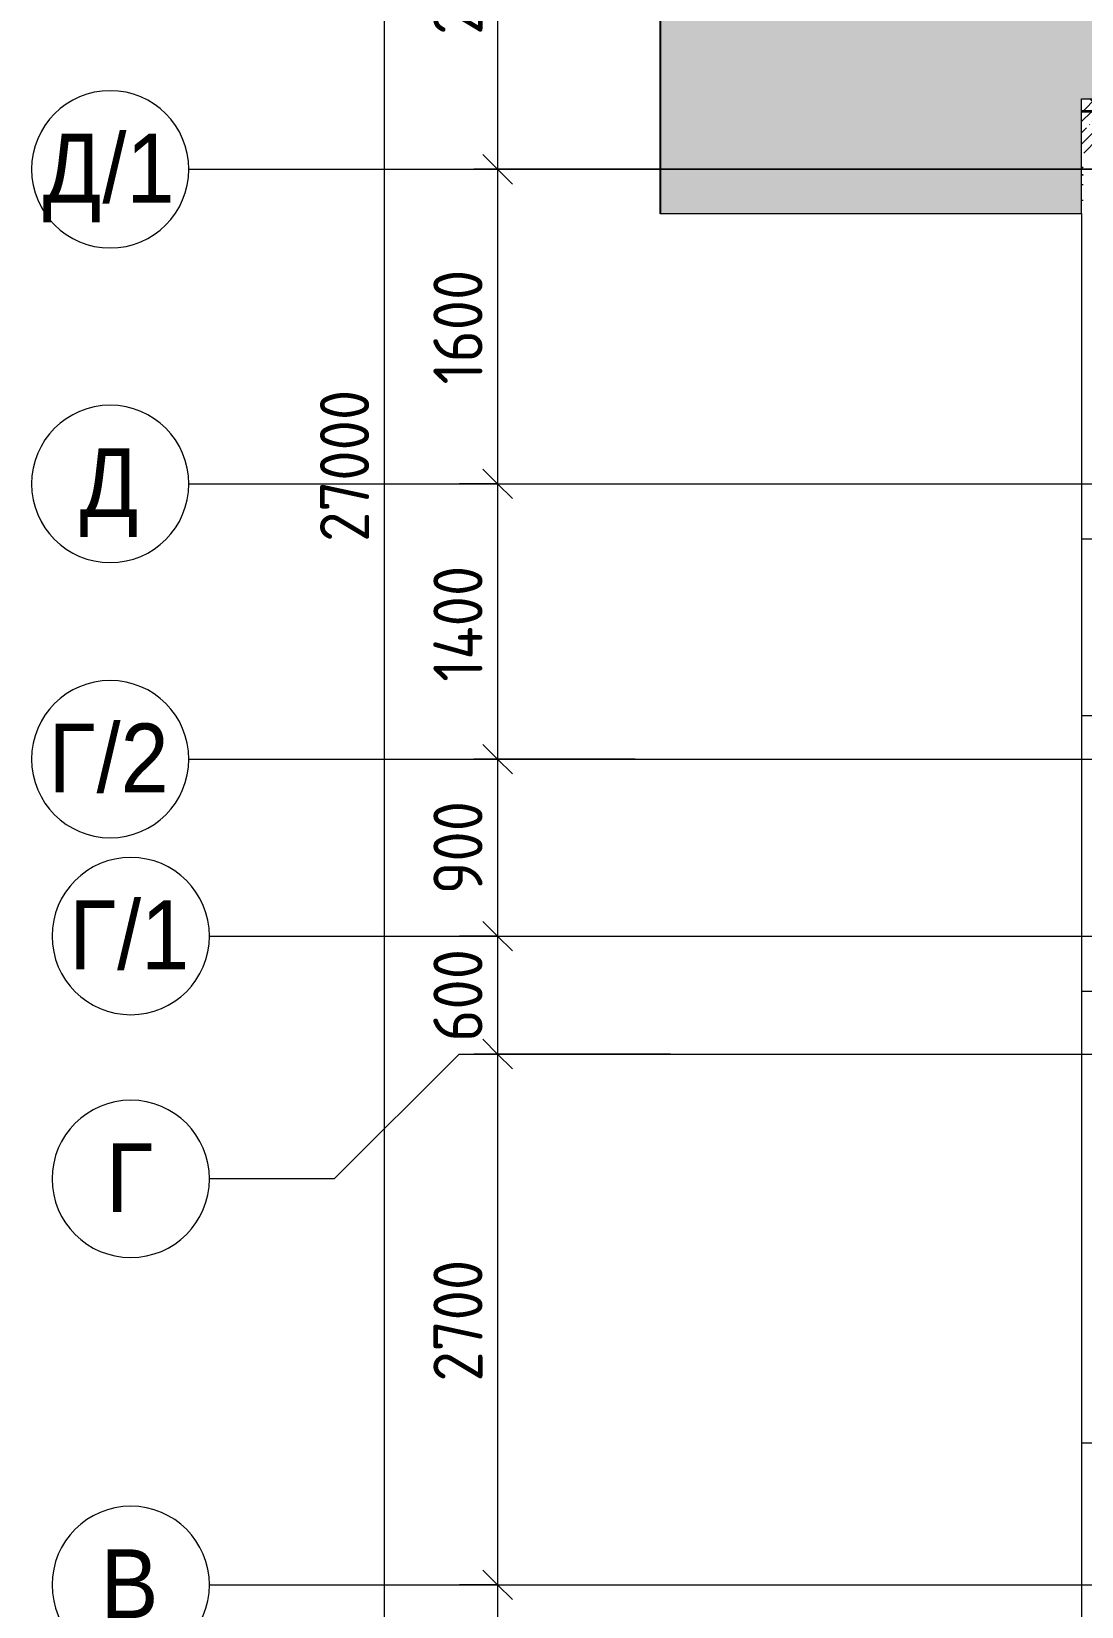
# Model space of a CAD drawing. Header units: millimetres. Extents: x -8624 to 194831, y -8553 to 29000.
# Drawn here: x 131447 to 136786, y 7690 to 15701 of the extents above; entities that cross this region are included whole.
import ezdxf

# ---------------------------------------------------------------- set-up
doc = ezdxf.new("R2010")
doc.units = ezdxf.units.MM
doc.linetypes.add('Осевая', pattern=[15875, 3175, -2381.25, 7937.5, -2381.25])
for name, color, linetype, lineweight in [('A-ANNO-DIMS', 7, 'Continuous', 9), ('A-ANNO-DIMS-100', 7, 'Continuous', 9), ('A-DETL-1', 7, 'Continuous', 9), ('A-GENM-4', 7, 'Continuous', 9), ('A-WALL-2', 7, 'Continuous', 9), ('A-WALL-5', 7, 'Continuous', 13), ('I-WALL-5', 7, 'Continuous', 9), ('Оси', 7, 'Continuous', 9), ('Оси-1', 7, 'Continuous', 20), ('Оси-2', 7, 'Осевая', 9)]:
    doc.layers.add(name, color=color, linetype=linetype, lineweight=lineweight)
doc.layers.add('A-DETL-GENF-5', color=7, linetype='Continuous', lineweight=9, true_color=0xd4d4d4)
doc.styles.add('Arial_1', font='arial.ttf', dxfattribs={"width": 0.9, "height": 350})
doc.styles.add('ISOCPEUR', font='isocpeur.ttf', dxfattribs={"width": 0.9, "height": 250})
doc.dimstyles.new('ISO-2_5_0_9К_БОЛЬШОЙ', dxfattribs={"dimscale": 304.8, "dimtxt": 248.995294, "dimasz": 0.492126, "dimexe": 0.393701, "dimexo": 0.984252, "dimgap": 0, "dimtad": 1, "dimdec": 0, "dimrnd": 10, "dimzin": 0, "dimdsep": 46, "dimtxsty": 'ISOCPEUR', "dimblk1": 'OBLIQUE', "dimblk2": 'OBLIQUE', "dimsah": 1, "dimcen": 0.09, "dimdle": 0.393701, "dimazin": 0, "dimtfac": 1, "dimtdec": 4, "dimtix": 1, "dimtmove": 0, "dimatfit": 3, "dimfxl": 1, "dimtvp": 1, "dimtolj": 1, "dimtzin": 0, "dimarcsym": 2})
pattern_1 = [(45, (137053.74, 0), (-70.7107, 70.7107), []), (135, (137053.74, 0), (-70.7107, -70.7107), [])]

# ---------------------------------------------------------------- blocks, each defined once
blk = doc.blocks.new('парапет1 - парапет-18629556-План зашивки приборов отопления в осях 3 этажа 1-12')
at = {"layer": 'A-GENM-4'}
for p, q in [((-2411.1, 14772.9), (-2411.1, 27400.1)), ((-2411.1, 14772.9), (-2409.1, 14774.9)), ((-268, 14772.9), (-2411.1, 14772.9)), ((-268, 14774.9), (-268, 14772.9))]:
    blk.add_line(p, q, dxfattribs=at)
blk = doc.blocks.new('Ось сетки - D8-29747960-План зашивки приборов отопления в осях 3 этажа 1-12')
at = {"layer": 'Оси-1'}
for start, end in [(360, 180), (180, 360)]:
    blk.add_arc((0, 0), 4, start, end, dxfattribs=at)
blk = doc.blocks.new('DIMBLOCK5-План зашивки приборов отопления в осях 3 этажа 1-12')
at = {"layer": 'A-ANNO-DIMS-100', "lineweight": 20}
for p, q in [((133816.7, 17000), (133741.7, 17075)), ((133816.7, 17000), (133891.7, 16925)), ((133816.7, 15000), (133741.7, 15075)), ((133816.7, 15000), (133891.7, 14925))]:
    blk.add_line(p, q, dxfattribs=at)
at = {"layer": 'A-ANNO-DIMS-100'}
for p, q in [((133622.8, 17000), (133936.7, 17000)), ((133816.7, 17000), (133622.8, 17000)), ((133816.7, 17000), (133816.7, 15000)), ((146614.4, 15000), (133696.7, 15000)), ((133816.7, 15000), (146614.4, 15000))]:
    blk.add_line(p, q, dxfattribs=at)
at = {"layer": 'A-ANNO-DIMS-100', "color": 0, "insert": (133490.1, 15684), "char_height": 250, "width": 758.478, "attachment_point": 1, "rotation": 90, "line_spacing_factor": 1.149209, "style": 'ISOCPEUR'}
blk.add_mtext('2000', dxfattribs=at)
blk = doc.blocks.new('_Oblique')
at = {"color": 0, "linetype": 'ByBlock', "lineweight": -2}
blk.add_line((-0.5, -0.5), (0.5, 0.5), dxfattribs=at)
blk = doc.blocks.new('DIMBLOCK6-План зашивки приборов отопления в осях 3 этажа 1-12')
at = {"layer": 'A-ANNO-DIMS-100', "lineweight": 20}
for p, q in [((133816.7, 15000), (133741.7, 15075)), ((133816.7, 15000), (133891.7, 14925)), ((133816.7, 13400), (133741.7, 13475)), ((133816.7, 13400), (133891.7, 13325))]:
    blk.add_line(p, q, dxfattribs=at)
at = {"layer": 'A-ANNO-DIMS-100'}
for p, q in [((146614.4, 15000), (133696.7, 15000)), ((133816.7, 15000), (133816.7, 13400)), ((133816.7, 15000), (146614.4, 15000)), ((133622.8, 13400), (133936.7, 13400)), ((133816.7, 13400), (133622.8, 13400))]:
    blk.add_line(p, q, dxfattribs=at)
at = {"layer": 'A-ANNO-DIMS-100', "color": 0, "insert": (133490.1, 13905.5), "char_height": 250, "width": 706.764, "attachment_point": 1, "rotation": 90, "line_spacing_factor": 1.149209, "style": 'ISOCPEUR'}
blk.add_mtext('1600', dxfattribs=at)
blk = doc.blocks.new('DIMBLOCK7-План зашивки приборов отопления в осях 3 этажа 1-12')
at = {"layer": 'A-ANNO-DIMS-100', "lineweight": 20}
for p, q in [((133816.7, 13400), (133741.7, 13475)), ((133816.7, 13400), (133891.7, 13325)), ((133816.7, 12000), (133741.7, 12075)), ((133816.7, 12000), (133891.7, 11925))]:
    blk.add_line(p, q, dxfattribs=at)
at = {"layer": 'A-ANNO-DIMS-100'}
for p, q in [((133622.8, 13400), (133936.7, 13400)), ((133816.7, 13400), (133622.8, 13400)), ((133816.7, 13400), (133816.7, 12000)), ((134515.8, 12000), (133696.7, 12000)), ((133816.7, 12000), (134515.8, 12000))]:
    blk.add_line(p, q, dxfattribs=at)
at = {"layer": 'A-ANNO-DIMS-100', "color": 0, "insert": (133490.1, 12393.5), "char_height": 250, "width": 735.494, "attachment_point": 1, "rotation": 90, "line_spacing_factor": 1.149209, "style": 'ISOCPEUR'}
blk.add_mtext('1400', dxfattribs=at)
blk = doc.blocks.new('DIMBLOCK8-План зашивки приборов отопления в осях 3 этажа 1-12')
at = {"layer": 'A-ANNO-DIMS-100', "lineweight": 20}
for p, q in [((133816.7, 12000), (133741.7, 12075)), ((133816.7, 12000), (133891.7, 11925)), ((133816.7, 11100), (133741.7, 11175)), ((133816.7, 11100), (133891.7, 11025))]:
    blk.add_line(p, q, dxfattribs=at)
at = {"layer": 'A-ANNO-DIMS-100'}
for p, q in [((134515.8, 12000), (133696.7, 12000)), ((133816.7, 12000), (133816.7, 11100)), ((133816.7, 12000), (134515.8, 12000)), ((133622.8, 11100), (133936.7, 11100)), ((133816.7, 11100), (133622.8, 11100))]:
    blk.add_line(p, q, dxfattribs=at)
at = {"layer": 'A-ANNO-DIMS-100', "color": 0, "insert": (133490.1, 11313), "char_height": 250, "width": 568.858, "attachment_point": 1, "rotation": 90, "line_spacing_factor": 1.149209, "style": 'ISOCPEUR'}
blk.add_mtext('900', dxfattribs=at)
blk = doc.blocks.new('DIMBLOCK9-План зашивки приборов отопления в осях 3 этажа 1-12')
at = {"layer": 'A-ANNO-DIMS-100', "lineweight": 20}
for p, q in [((133816.7, 11100), (133741.7, 11175)), ((133816.7, 11100), (133891.7, 11025)), ((133816.7, 10500), (133741.7, 10575)), ((133816.7, 10500), (133891.7, 10425))]:
    blk.add_line(p, q, dxfattribs=at)
at = {"layer": 'A-ANNO-DIMS-100'}
for p, q in [((133622.8, 11100), (133936.7, 11100)), ((133816.7, 11100), (133622.8, 11100)), ((133816.7, 11100), (133816.7, 10500)), ((134695.5, 10500), (133696.7, 10500)), ((133816.7, 10500), (134695.5, 10500))]:
    blk.add_line(p, q, dxfattribs=at)
at = {"layer": 'A-ANNO-DIMS-100', "color": 0, "insert": (133490.1, 10563), "char_height": 250, "width": 568.858, "attachment_point": 1, "rotation": 90, "line_spacing_factor": 1.149209, "style": 'ISOCPEUR'}
blk.add_mtext('600', dxfattribs=at)
blk = doc.blocks.new('DIMBLOCK10-План зашивки приборов отопления в осях 3 этажа 1-12')
at = {"layer": 'A-ANNO-DIMS-100', "lineweight": 20}
for p, q in [((133816.7, 10500), (133741.7, 10575)), ((133816.7, 10500), (133891.7, 10425)), ((133816.7, 7800), (133741.7, 7875)), ((133816.7, 7800), (133891.7, 7725))]:
    blk.add_line(p, q, dxfattribs=at)
at = {"layer": 'A-ANNO-DIMS-100'}
for p, q in [((134695.5, 10500), (133696.7, 10500)), ((133816.7, 10500), (133816.7, 7800)), ((133816.7, 10500), (134695.5, 10500)), ((133622.8, 7800), (133936.7, 7800)), ((133816.7, 7800), (133622.8, 7800))]:
    blk.add_line(p, q, dxfattribs=at)
at = {"layer": 'A-ANNO-DIMS-100', "color": 0, "insert": (133490.1, 8834), "char_height": 250, "width": 758.478, "attachment_point": 1, "rotation": 90, "line_spacing_factor": 1.149209, "style": 'ISOCPEUR'}
blk.add_mtext('2700', dxfattribs=at)
blk = doc.blocks.new('DIMBLOCK11-План зашивки приборов отопления в осях 3 этажа 1-12')
at = {"layer": 'A-ANNO-DIMS-100', "lineweight": 20}
for p, q in [((133816.7, 7800), (133741.7, 7875)), ((133816.7, 7800), (133891.7, 7725)), ((133816.7, 3600), (133741.7, 3675)), ((133816.7, 3600), (133891.7, 3525))]:
    blk.add_line(p, q, dxfattribs=at)
at = {"layer": 'A-ANNO-DIMS-100'}
for p, q in [((133622.8, 7800), (133936.7, 7800)), ((133816.7, 7800), (133622.8, 7800)), ((133816.7, 7800), (133816.7, 3600)), ((133622.8, 3600), (133936.7, 3600)), ((133816.7, 3600), (133622.8, 3600))]:
    blk.add_line(p, q, dxfattribs=at)
at = {"layer": 'A-ANNO-DIMS-100', "color": 0, "insert": (133490.1, 5372), "char_height": 250, "width": 787.208, "attachment_point": 1, "rotation": 90, "line_spacing_factor": 1.149209, "style": 'ISOCPEUR'}
blk.add_mtext('4200', dxfattribs=at)
blk = doc.blocks.new('DIMBLOCK13-План зашивки приборов отопления в осях 3 этажа 1-12')
at = {"layer": 'A-ANNO-DIMS-100'}
for p, q in [((133240.1, 27120), (133240.1, -120)), ((133046.2, 27000), (133360.1, 27000)), ((133240.1, 27000), (133046.2, 27000)), ((133046.2, 0), (133360.1, 0)), ((133240.1, 0), (133046.2, 0))]:
    blk.add_line(p, q, dxfattribs=at)
at = {"layer": 'A-ANNO-DIMS-100', "lineweight": 20}
for p, q in [((133240.1, 27000), (133165.1, 27075)), ((133240.1, 27000), (133315.1, 26925)), ((133240.1, 0), (133165.1, 75)), ((133240.1, 0), (133315.1, -75))]:
    blk.add_line(p, q, dxfattribs=at)
at = {"layer": 'A-ANNO-DIMS-100', "color": 0, "insert": (132913.5, 13105), "char_height": 250, "width": 948.097, "attachment_point": 1, "rotation": 90, "line_spacing_factor": 1.149209, "style": 'ISOCPEUR'}
blk.add_mtext('27000', dxfattribs=at)

msp = doc.modelspace()

# ---------------------------------------------------------------- hatches: boundary and pattern name
at = {"layer": 'A-DETL-GENF-5'}
msp.add_hatch(color=256, dxfattribs=at).paths.add_polyline_path([(136496.6, 14774.9), (136785.7, 14774.9), (136785.7, 15358), (175341.4, 15358), (175341.4, 23799.7), (175661.1, 23799.7), (175661.1, 23888.3), (170981.8, 23888.3), (170981.8, 27398.1), (134644.7, 27398.1), (134644.7, 14774.9), (135854.5, 14774.9)])
at = {"layer": 'A-WALL-2'}
h = msp.add_hatch(dxfattribs=at)
h.set_pattern_fill('FP_127', color=256, style=0, pattern_type=2)
h.set_pattern_definition(pattern_1)
h.paths.add_polyline_path([(136785.7, 14973), (136793.7, 14973), (136793.7, 15073), (136785.7, 15073), (136785.7, 15012.7)])
h = msp.add_hatch(dxfattribs=at)
h.set_pattern_fill('FP_127', color=256, style=0, pattern_type=2)
h.set_pattern_definition(pattern_1)
h.paths.add_polyline_path([(136793.7, 14923), (136793.7, 14973), (136785.7, 14973), (136785.7, 14923)])
at = {"layer": 'I-WALL-5'}
h = msp.add_hatch(dxfattribs=at)
h.set_pattern_fill('FP_127', color=256, style=0, pattern_type=2)
h.set_pattern_definition(pattern_1)
h.paths.add_polyline_path([(136785.7, 15300), (137093.7, 15300), (137093.7, 15358), (136785.7, 15358), (136785.7, 15341.3)])
h = msp.add_hatch(dxfattribs=at)
h.set_pattern_fill('FP_128', color=256, style=0, pattern_type=2)
h.set_pattern_definition([(45, (137053.745, 0), (-57.02463, 57.02463), []), (45, (137110.77, 0), (-57.02463, 57.02463), [100.806, -20.161, 3.353, -16.808])])
h.paths.add_polyline_path([(136790.7, 15073), (136943.7, 15073), (136943.7, 15293), (136785.7, 15293), (136785.7, 15073)])

# ---------------------------------------------------------------- linework, layer by layer
at = {"layer": 'A-DETL-1'}
for p, q in [((134644.7, 27398.1), (134644.7, 14774.9)), ((136785.7, 14774.9), (136785.7, 15358)), ((136785.7, 15358), (175341.4, 15358)), ((134644.7, 14774.9), (136785.7, 14774.9))]:
    msp.add_line(p, q, dxfattribs=at)
at = {"layer": 'A-WALL-2'}
for p, q in [((136785.7, 14772.9), (136785.7, -258)), ((136785.7, 13120), (136943.7, 13120)), ((136943.7, 12220), (136785.7, 12220)), ((136785.7, 10820), (136943.7, 10820)), ((136943.7, 8520), (136785.7, 8520))]:
    msp.add_line(p, q, dxfattribs=at)
at = {"layer": 'A-WALL-5'}
for p, q in [((136785.7, 15300), (137093.7, 15300)), ((136785.7, 15295), (137093.7, 15295)), ((136785.7, 14973), (136793.7, 14973)), ((136785.7, 14923), (136793.7, 14923)), ((136785.7, 14843), (136793.7, 14843))]:
    msp.add_line(p, q, dxfattribs=at)
at = {"layer": 'I-WALL-5'}
msp.add_line((136785.7, 15293), (136943.7, 15293), dxfattribs=at)
at = {"layer": 'Оси'}
for p, q in [((132246.7, 15000), (134746.7, 15000)), ((132246.7, 13400), (134746.7, 13400)), ((132246.7, 12000), (134746.7, 12000)), ((132351.3, 11100), (134851.3, 11100)), ((133621.3, 10500), (132986.3, 9865)), ((133621.3, 10500), (136121.3, 10500)), ((132986.3, 9865), (132351.3, 9865)), ((132351.3, 7800), (134851.3, 7800))]:
    msp.add_line(p, q, dxfattribs=at)
at = {"layer": 'Оси-2'}
for p, q in [((134746.7, 15000), (172713.7, 15000)), ((134746.7, 13400), (172713.7, 13400)), ((134746.7, 12000), (172713.7, 12000)), ((134851.3, 11100), (173313.7, 11100)), ((136121.3, 10500), (173313.7, 10500)), ((134851.3, 7800), (173313.7, 7800))]:
    msp.add_line(p, q, dxfattribs=at)

# ---------------------------------------------------------------- block references
at = {"layer": 'A-GENM-4'}
msp.add_blockref('парапет1 - парапет-18629556-План зашивки приборов отопления в осях 3 этажа 1-12', (137053.7, 0), dxfattribs=at)
at = {"layer": 'Оси-1', "xscale": 99.99999999999993, "yscale": 99.99999999999993, "zscale": 99.99999999999993, "rotation": 269.9999999999994}
for p in [(131846.7, 15000), (131846.7, 13400), (131846.7, 12000), (131951.3, 11100), (131951.3, 9865), (131951.3, 7800)]:
    msp.add_blockref('Ось сетки - D8-29747960-План зашивки приборов отопления в осях 3 этажа 1-12', p, dxfattribs=at)

# ---------------------------------------------------------------- texts
at = {"layer": 'Оси', "char_height": 350, "attachment_point": 1, "style": 'Arial_1'}
for s, insert, width in [('\\fArial|b0|i0|c204|p34|;\\W.9;Д', (131503.6, 15181), 367.975), ('/1', (131807.2, 15181), 454.557), ('\\fArial|b0|i0|c204|p34|;\\W.9;Д', (131691.2, 13581), 367.975), ('\\fArial|b0|i0|c204|p34|;\\W.9;Г', (131533.3, 12181), 295.823), ('/2', (131777.4, 12181), 454.557), ('/1', (131881.9, 11281), 454.557), ('\\fArial|b0|i0|c204|p34|;\\W.9;Г', (131637.9, 11281), 295.823), ('\\fArial|b0|i0|c204|p34|;\\W.9;Г', (131825.5, 10046), 295.823), ('\\fArial|b0|i0|c204|p34|;\\W.9;В', (131798.5, 7981), 360.759)]:
    msp.add_mtext(s, dxfattribs=dict(at, insert=insert, width=width))

# ---------------------------------------------------------------- dimensions: what is measured, and where the dimension line sits
at = {"layer": 'A-ANNO-DIMS'}
for base, p1, p2, override, picture, middle in [((133240.1, 0), (133346.2, 27000), (133346.2, 0), {"dimpost": '<>', "dimfxl": 26999.999823}, 'DIMBLOCK13-План зашивки приборов отопления в осях 3 этажа 1-12', (133115.1, 13500)), ((133816.7, 15000), (133922.8, 17000), (146914.4, 15000), {"dimpost": '<>', "dimfxl": 13144.637034}, 'DIMBLOCK5-План зашивки приборов отопления в осях 3 этажа 1-12', (133691.7, 16000)), ((133816.7, 13400), (146914.4, 15000), (133922.8, 13400), {"dimpost": '<>', "dimfxl": 13089.747226}, 'DIMBLOCK6-План зашивки приборов отопления в осях 3 этажа 1-12', (133691.7, 14200)), ((133816.7, 12000), (133922.8, 13400), (134815.8, 12000), {"dimpost": '<>', "dimfxl": 1660.556833}, 'DIMBLOCK7-План зашивки приборов отопления в осях 3 этажа 1-12', (133691.7, 12700)), ((133816.7, 11100), (134815.8, 12000), (133922.8, 11100), {"dimpost": '<>', "dimfxl": 1267.852124}, 'DIMBLOCK8-План зашивки приборов отопления в осях 3 этажа 1-12', (133691.7, 11550)), ((133816.7, 10500), (133922.8, 11100), (134995.5, 10500), {"dimpost": '<>', "dimfxl": 1229.100978}, 'DIMBLOCK9-План зашивки приборов отопления в осях 3 этажа 1-12', (133691.7, 10800)), ((133816.7, 7800), (134995.5, 10500), (133922.8, 7800), {"dimpost": '<>', "dimfxl": 2905.286425}, 'DIMBLOCK10-План зашивки приборов отопления в осях 3 этажа 1-12', (133691.7, 9150)), ((133816.7, 3600), (133922.8, 7800), (133922.8, 3600), {"dimpost": '<>', "dimfxl": 4200}, 'DIMBLOCK11-План зашивки приборов отопления в осях 3 этажа 1-12', (133691.7, 5700))]:
    dim = msp.add_linear_dim(base=base, p1=p1, p2=p2, angle=90, dimstyle='ISO-2_5_0_9К_БОЛЬШОЙ', override=override, dxfattribs=at)
    dim.commit()
    dim.dimension.update_dxf_attribs({"geometry": picture, "text_midpoint": middle})

doc.saveas('drawing.dxf')
